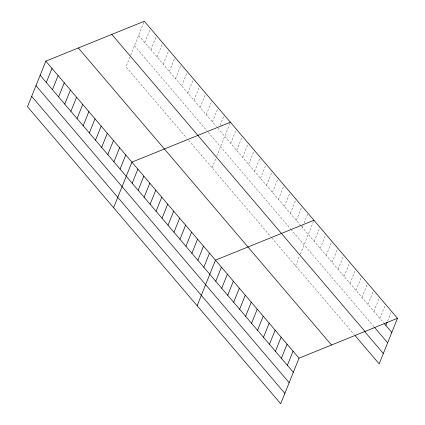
<?xml version="1.0" encoding="UTF-8"?>
<svg xmlns="http://www.w3.org/2000/svg" width="425" height="425" viewBox="0 0 425 425"><rect width="100%" height="100%" fill="white"/><g stroke="black" fill="none" stroke-linecap="round" stroke-linejoin="round"><path stroke-width="0.32" stroke-dasharray="2.12 1.59" d="M129.928 57.014L125.986 66.821L187.064 138.476M130.634 55.25L144.303 21.25M144.776 42.58L150.455 28.464M150.928 49.794L156.602 35.679M157.075 57.008L162.748 42.893M163.227 64.223L168.9 50.107M169.373 71.437L175.047 57.317M175.52 78.652L181.199 64.531M181.672 85.866L187.345 71.745M187.818 93.075L193.497 78.96M193.97 100.289L199.644 86.174M200.117 107.504L205.79 93.388M206.268 114.718L211.942 100.603M212.415 121.933L218.089 107.817M219.056 127.92L218.562 129.147L301.017 225.882M220.044 125.465L224.241 115.032M212.07 167.811L216.24 157.431M216.718 156.246L230.387 122.241M230.679 143.363L236.353 129.243M236.651 150.365L242.324 136.244M242.617 157.367L248.29 143.246M248.583 164.369L254.262 150.248M254.554 171.365L260.227 157.25M260.52 178.367L266.193 164.252M266.491 185.369L272.165 171.254M272.457 192.371L278.131 178.256M278.423 199.373L284.102 185.258M284.394 206.375L290.068 192.259M290.36 213.377L296.034 199.261M296.326 220.378L302.005 206.263M302.297 227.38L303.036 225.537M304.024 223.083L307.971 213.265M295.619 265.832L299.561 256.031M300.273 254.267L313.937 220.267M314.234 241.384L319.908 227.269M320.2 248.386L325.874 234.271M326.166 255.388L331.845 241.273M332.138 262.39L337.811 248.274M338.103 269.392L343.777 255.271M344.075 276.393L349.748 262.273M350.041 283.395L355.714 269.275M356.007 290.397L361.686 276.277M361.978 297.399L367.652 283.278M367.944 304.401L373.618 290.28M373.91 311.403L379.589 297.282M379.881 318.399L385.555 304.284M387.573 321.109L391.032 312.513M138.63 35.365L216.516 126.74M301.442 226.382L383.717 322.904M134.459 45.746L207.012 130.868M208.245 132.313L290.45 228.756M290.875 229.256L374.005 326.783M188.705 140.399L270.895 236.826M271.75 237.83L354.45 334.852"/><path stroke-width="0.64" d="M45.826 61.142L27.508 106.712L280.697 403.75L299.014 358.179L397.492 318.288L144.303 21.25L45.826 61.142L299.014 358.179M46.304 82.477L51.977 68.356M52.45 89.686L58.124 75.57M58.597 96.9L64.276 82.785M64.749 104.114L70.422 89.999M70.895 111.329L76.569 97.213M77.047 118.543L82.721 104.428M83.194 125.757L88.868 111.642M89.346 132.972L95.019 118.851M95.492 140.186L101.166 126.066M101.639 147.401L107.318 133.28M107.791 154.61L113.464 140.494M113.937 161.824L119.611 147.709M120.089 169.038L125.763 154.923M113.592 207.703L131.909 162.137L230.387 122.241M132.202 183.255L137.881 169.139M138.173 190.257L143.847 176.141M144.139 197.258L149.812 183.143M150.11 204.26L155.784 190.145M156.076 211.262L161.75 197.142M162.042 218.264L167.721 204.143M168.013 225.266L173.687 211.145M173.979 232.268L179.653 218.147M179.95 239.27L185.624 225.149M185.916 246.272L191.59 232.151M191.882 253.273L197.561 239.153M197.853 260.27L203.527 246.155M203.819 267.272L209.493 253.157M197.142 305.729L215.464 260.158L313.937 220.267M215.757 281.276L221.43 267.16M221.722 288.277L227.396 274.162M227.694 295.279L233.367 281.164M233.66 302.281L239.333 288.166M239.626 309.283L245.305 295.168M245.597 316.285L251.271 302.17M251.563 323.287L257.237 309.172M257.534 330.289L263.208 316.173M263.5 337.291L269.174 323.175M269.466 344.293L275.145 330.177M275.437 351.294L281.111 337.174M281.403 358.296L287.077 344.176M287.369 365.298L293.048 351.178M385.847 325.401L387.079 322.336M397.492 318.288L379.174 363.858L355.3 335.851M384.142 323.404L391.818 332.403M374.43 327.282L387.642 342.784M111.807 34.414L364.995 331.452M364.586 331.473L383.345 353.478M78.322 47.977L331.511 345.015M40.152 75.262L293.34 372.3M35.982 85.637L289.165 382.675M31.684 96.332L284.867 393.369"/></g></svg>
